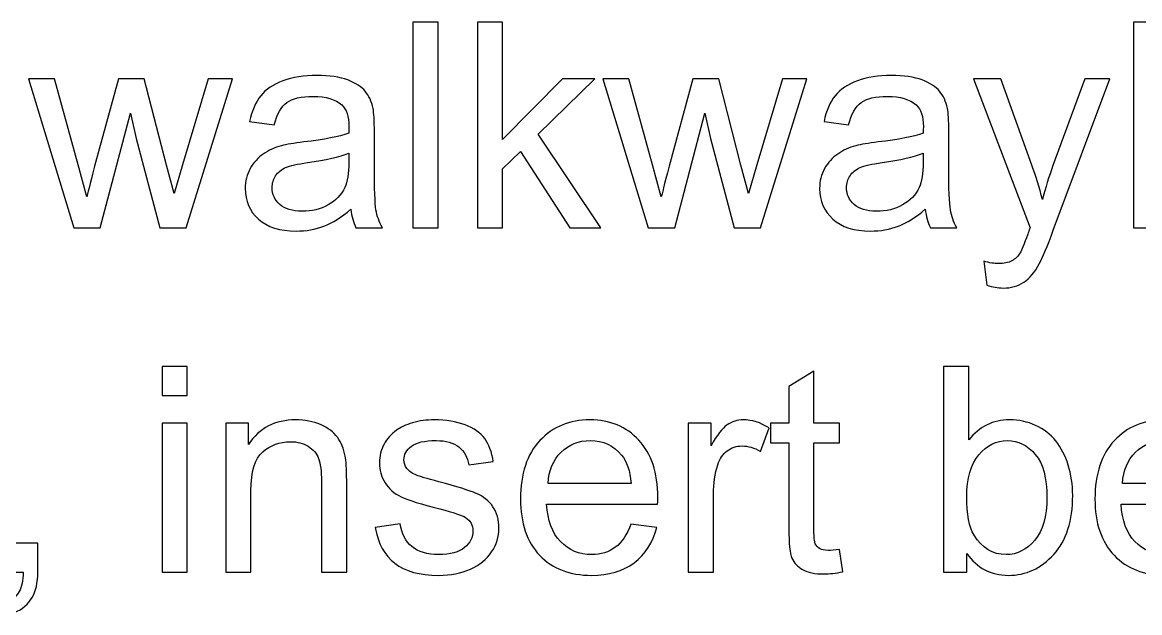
# Model space of a CAD drawing. Header units: centimetres. Extents: x -233 to -82, y 123 to 153.
# Drawn here: x -165.568 to -164.195, y 147.393 to 148.118 of the extents above; entities that cross this region are included whole.
import ezdxf

# ---------------------------------------------------------------- set-up
doc = ezdxf.new("R2010")
doc.units = ezdxf.units.CM
doc.header["$MEASUREMENT"] = 0
doc.layers.add('layer 1', color=7, linetype='Continuous')

msp = doc.modelspace()

# ---------------------------------------------------------------- linework, layer by layer
at = {"layer": 'layer 1'}
for points, knots in [([(-165.08787, 147.86595), (-165.08787, 147.86595), (-165.08787, 148.11845), (-165.08787, 148.11845), (-165.08787, 148.11845), (-165.08787, 148.11845), (-165.05687, 148.11845), (-165.05687, 148.11845), (-165.05687, 148.11845), (-165.05687, 148.11845), (-165.05687, 147.86595), (-165.05687, 147.86595), (-165.05687, 147.86595), (-165.05687, 147.86595), (-165.08787, 147.86595), (-165.08787, 147.86595)], [0, 0, 0, 0, 0.2, 0.2, 0.2, 0.2, 0.4, 0.4, 0.4, 0.4, 0.6, 0.6, 0.6, 0.6, 1, 1, 1, 1]), ([(-165.00867, 147.86595), (-165.00867, 147.86595), (-165.00867, 148.11845), (-165.00867, 148.11845), (-165.00867, 148.11845), (-165.00867, 148.11845), (-164.97767, 148.11845), (-164.97767, 148.11845), (-164.97767, 148.11845), (-164.97767, 148.11845), (-164.97767, 147.97445), (-164.97767, 147.97445), (-164.97767, 147.97445), (-164.97767, 147.97445), (-164.90427, 148.04885), (-164.90427, 148.04885), (-164.90427, 148.04885), (-164.90427, 148.04885), (-164.86417, 148.04885), (-164.86417, 148.04885), (-164.86417, 148.04885), (-164.86417, 148.04885), (-164.93407, 147.98105), (-164.93407, 147.98105), (-164.93407, 147.98105), (-164.93407, 147.98105), (-164.85707, 147.86595), (-164.85707, 147.86595), (-164.85707, 147.86595), (-164.85707, 147.86595), (-164.89527, 147.86595), (-164.89527, 147.86595), (-164.89527, 147.86595), (-164.89527, 147.86595), (-164.95577, 147.95945), (-164.95577, 147.95945), (-164.95577, 147.95945), (-164.95577, 147.95945), (-164.97767, 147.93845), (-164.97767, 147.93845), (-164.97767, 147.93845), (-164.97767, 147.93845), (-164.97767, 147.86595), (-164.97767, 147.86595), (-164.97767, 147.86595), (-164.97767, 147.86595), (-165.00867, 147.86595), (-165.00867, 147.86595)], [0, 0, 0, 0, 0.0769231, 0.0769231, 0.0769231, 0.0769231, 0.1538462, 0.1538462, 0.1538462, 0.1538462, 0.2307692, 0.2307692, 0.2307692, 0.2307692, 0.3076923, 0.3076923, 0.3076923, 0.3076923, 0.3846154, 0.3846154, 0.3846154, 0.3846154, 0.4615385, 0.4615385, 0.4615385, 0.4615385, 0.5384615, 0.5384615, 0.5384615, 0.5384615, 0.6153846, 0.6153846, 0.6153846, 0.6153846, 0.6923077, 0.6923077, 0.6923077, 0.6923077, 0.7692308, 0.7692308, 0.7692308, 0.7692308, 0.8461538, 0.8461538, 0.8461538, 0.8461538, 1, 1, 1, 1]), ([(-164.20247, 147.86595), (-164.20247, 147.86595), (-164.20247, 148.11845), (-164.20247, 148.11845), (-164.20247, 148.11845), (-164.20247, 148.11845), (-164.16897, 148.11845), (-164.16897, 148.11845), (-164.16897, 148.11845), (-164.16897, 148.11845), (-164.16897, 147.89575), (-164.16897, 147.89575), (-164.16897, 147.89575), (-164.16897, 147.89575), (-164.04467, 147.89575), (-164.04467, 147.89575), (-164.04467, 147.89575), (-164.04467, 147.89575), (-164.04467, 147.86595), (-164.04467, 147.86595), (-164.04467, 147.86595), (-164.04467, 147.86595), (-164.20247, 147.86595), (-164.20247, 147.86595)], [0, 0, 0, 0, 0.1428571, 0.1428571, 0.1428571, 0.1428571, 0.2857143, 0.2857143, 0.2857143, 0.2857143, 0.4285714, 0.4285714, 0.4285714, 0.4285714, 0.5714286, 0.5714286, 0.5714286, 0.5714286, 0.7142857, 0.7142857, 0.7142857, 0.7142857, 1, 1, 1, 1]), ([(-165.50447, 147.86595), (-165.50447, 147.86595), (-165.56047, 148.04885), (-165.56047, 148.04885), (-165.56047, 148.04885), (-165.56047, 148.04885), (-165.52837, 148.04885), (-165.52837, 148.04885), (-165.52837, 148.04885), (-165.52837, 148.04885), (-165.49927, 147.94325), (-165.49927, 147.94325), (-165.49927, 147.94325), (-165.49927, 147.94325), (-165.48847, 147.90405), (-165.48847, 147.90405), (-165.48847, 147.90405), (-165.48797, 147.90595), (-165.48487, 147.91855), (-165.47897, 147.94175), (-165.47897, 147.94175), (-165.47897, 147.94175), (-165.44987, 148.04885), (-165.44987, 148.04885), (-165.44987, 148.04885), (-165.44987, 148.04885), (-165.41797, 148.04885), (-165.41797, 148.04885), (-165.41797, 148.04885), (-165.41797, 148.04885), (-165.39057, 147.94275), (-165.39057, 147.94275), (-165.39057, 147.94275), (-165.39057, 147.94275), (-165.38147, 147.90785), (-165.38147, 147.90785), (-165.38147, 147.90785), (-165.38147, 147.90785), (-165.37097, 147.94315), (-165.37097, 147.94315), (-165.37097, 147.94315), (-165.37097, 147.94315), (-165.33957, 148.04885), (-165.33957, 148.04885), (-165.33957, 148.04885), (-165.33957, 148.04885), (-165.30947, 148.04885), (-165.30947, 148.04885), (-165.30947, 148.04885), (-165.30947, 148.04885), (-165.36667, 147.86595), (-165.36667, 147.86595), (-165.36667, 147.86595), (-165.36667, 147.86595), (-165.39887, 147.86595), (-165.39887, 147.86595), (-165.39887, 147.86595), (-165.39887, 147.86595), (-165.42797, 147.97555), (-165.42797, 147.97555), (-165.42797, 147.97555), (-165.42797, 147.97555), (-165.43507, 148.00665), (-165.43507, 148.00665), (-165.43507, 148.00665), (-165.43507, 148.00665), (-165.47207, 147.86595), (-165.47207, 147.86595), (-165.47207, 147.86595), (-165.47207, 147.86595), (-165.50447, 147.86595), (-165.50447, 147.86595)], [0, 0, 0, 0, 0.0526316, 0.0526316, 0.0526316, 0.0526316, 0.1052632, 0.1052632, 0.1052632, 0.1052632, 0.1578947, 0.1578947, 0.1578947, 0.1578947, 0.2105263, 0.2105263, 0.2105263, 0.2105263, 0.2631579, 0.2631579, 0.2631579, 0.2631579, 0.3157895, 0.3157895, 0.3157895, 0.3157895, 0.3684211, 0.3684211, 0.3684211, 0.3684211, 0.4210526, 0.4210526, 0.4210526, 0.4210526, 0.4736842, 0.4736842, 0.4736842, 0.4736842, 0.5263158, 0.5263158, 0.5263158, 0.5263158, 0.5789474, 0.5789474, 0.5789474, 0.5789474, 0.6315789, 0.6315789, 0.6315789, 0.6315789, 0.6842105, 0.6842105, 0.6842105, 0.6842105, 0.7368421, 0.7368421, 0.7368421, 0.7368421, 0.7894737, 0.7894737, 0.7894737, 0.7894737, 0.8421053, 0.8421053, 0.8421053, 0.8421053, 0.8947368, 0.8947368, 0.8947368, 0.8947368, 1, 1, 1, 1]), ([(-165.16407, 147.88855), (-165.17557, 147.87875), (-165.18657, 147.87185), (-165.19717, 147.86785), (-165.19717, 147.86785), (-165.20787, 147.86385), (-165.21927, 147.86185), (-165.23137, 147.86185), (-165.23137, 147.86185), (-165.25147, 147.86185), (-165.26697, 147.86675), (-165.27777, 147.87655), (-165.27777, 147.87655), (-165.28857, 147.88635), (-165.29397, 147.89885), (-165.29397, 147.91415), (-165.29397, 147.91415), (-165.29397, 147.92315), (-165.29187, 147.93135), (-165.28777, 147.93875), (-165.28777, 147.93875), (-165.28367, 147.94615), (-165.27837, 147.95205), (-165.27177, 147.95655), (-165.27177, 147.95655), (-165.26517, 147.96105), (-165.25777, 147.96445), (-165.24947, 147.96675), (-165.24947, 147.96675), (-165.24337, 147.96835), (-165.23427, 147.96985), (-165.22197, 147.97135), (-165.22197, 147.97135), (-165.19687, 147.97435), (-165.17847, 147.97795), (-165.16667, 147.98205), (-165.16667, 147.98205), (-165.16657, 147.98635), (-165.16647, 147.98905), (-165.16647, 147.99015), (-165.16647, 147.99015), (-165.16647, 148.00275), (-165.16937, 148.01165), (-165.17527, 148.01685), (-165.17527, 148.01685), (-165.18317, 148.02385), (-165.19497, 148.02735), (-165.21057, 148.02735), (-165.21057, 148.02735), (-165.22517, 148.02735), (-165.23597, 148.02485), (-165.24287, 148.01975), (-165.24287, 148.01975), (-165.24977, 148.01465), (-165.25497, 148.00555), (-165.25827, 147.99255), (-165.25827, 147.99255), (-165.25827, 147.99255), (-165.28857, 147.99665), (-165.28857, 147.99665), (-165.28857, 147.99665), (-165.28587, 148.00965), (-165.28127, 148.02015), (-165.27497, 148.02815), (-165.27497, 148.02815), (-165.26867, 148.03605), (-165.25947, 148.04225), (-165.24757, 148.04655), (-165.24757, 148.04655), (-165.23567, 148.05085), (-165.22177, 148.05305), (-165.20607, 148.05305), (-165.20607, 148.05305), (-165.19047, 148.05305), (-165.17777, 148.05125), (-165.16797, 148.04755), (-165.16797, 148.04755), (-165.15827, 148.04385), (-165.15107, 148.03915), (-165.14647, 148.03365), (-165.14647, 148.03365), (-165.14187, 148.02805), (-165.13867, 148.02105), (-165.13687, 148.01255), (-165.13687, 148.01255), (-165.13577, 148.00725), (-165.13527, 147.99775), (-165.13527, 147.98395), (-165.13527, 147.98395), (-165.13527, 147.98395), (-165.13527, 147.94265), (-165.13527, 147.94265), (-165.13527, 147.94265), (-165.13527, 147.91375), (-165.13457, 147.89555), (-165.13327, 147.88795), (-165.13327, 147.88795), (-165.13197, 147.88025), (-165.12937, 147.87295), (-165.12547, 147.86595), (-165.12547, 147.86595), (-165.12547, 147.86595), (-165.15787, 147.86595), (-165.15787, 147.86595), (-165.15787, 147.86595), (-165.16107, 147.87235), (-165.16317, 147.87985), (-165.16407, 147.88855)], [0, 0, 0, 0, 0.0357143, 0.0357143, 0.0357143, 0.0357143, 0.0714286, 0.0714286, 0.0714286, 0.0714286, 0.1071429, 0.1071429, 0.1071429, 0.1071429, 0.1428571, 0.1428571, 0.1428571, 0.1428571, 0.1785714, 0.1785714, 0.1785714, 0.1785714, 0.2142857, 0.2142857, 0.2142857, 0.2142857, 0.25, 0.25, 0.25, 0.25, 0.2857143, 0.2857143, 0.2857143, 0.2857143, 0.3214286, 0.3214286, 0.3214286, 0.3214286, 0.3571429, 0.3571429, 0.3571429, 0.3571429, 0.3928571, 0.3928571, 0.3928571, 0.3928571, 0.4285714, 0.4285714, 0.4285714, 0.4285714, 0.4642857, 0.4642857, 0.4642857, 0.4642857, 0.5, 0.5, 0.5, 0.5, 0.5357143, 0.5357143, 0.5357143, 0.5357143, 0.5714286, 0.5714286, 0.5714286, 0.5714286, 0.6071429, 0.6071429, 0.6071429, 0.6071429, 0.6428571, 0.6428571, 0.6428571, 0.6428571, 0.6785714, 0.6785714, 0.6785714, 0.6785714, 0.7142857, 0.7142857, 0.7142857, 0.7142857, 0.75, 0.75, 0.75, 0.75, 0.7857143, 0.7857143, 0.7857143, 0.7857143, 0.8214286, 0.8214286, 0.8214286, 0.8214286, 0.8571429, 0.8571429, 0.8571429, 0.8571429, 0.8928571, 0.8928571, 0.8928571, 0.8928571, 0.9285714, 0.9285714, 0.9285714, 0.9285714, 1, 1, 1, 1]), ([(-164.79867, 147.86595), (-164.79867, 147.86595), (-164.85467, 148.04885), (-164.85467, 148.04885), (-164.85467, 148.04885), (-164.85467, 148.04885), (-164.82257, 148.04885), (-164.82257, 148.04885), (-164.82257, 148.04885), (-164.82257, 148.04885), (-164.79347, 147.94325), (-164.79347, 147.94325), (-164.79347, 147.94325), (-164.79347, 147.94325), (-164.78267, 147.90405), (-164.78267, 147.90405), (-164.78267, 147.90405), (-164.78217, 147.90595), (-164.77907, 147.91855), (-164.77317, 147.94175), (-164.77317, 147.94175), (-164.77317, 147.94175), (-164.74407, 148.04885), (-164.74407, 148.04885), (-164.74407, 148.04885), (-164.74407, 148.04885), (-164.71217, 148.04885), (-164.71217, 148.04885), (-164.71217, 148.04885), (-164.71217, 148.04885), (-164.68477, 147.94275), (-164.68477, 147.94275), (-164.68477, 147.94275), (-164.68477, 147.94275), (-164.67567, 147.90785), (-164.67567, 147.90785), (-164.67567, 147.90785), (-164.67567, 147.90785), (-164.66517, 147.94315), (-164.66517, 147.94315), (-164.66517, 147.94315), (-164.66517, 147.94315), (-164.63377, 148.04885), (-164.63377, 148.04885), (-164.63377, 148.04885), (-164.63377, 148.04885), (-164.60367, 148.04885), (-164.60367, 148.04885), (-164.60367, 148.04885), (-164.60367, 148.04885), (-164.66087, 147.86595), (-164.66087, 147.86595), (-164.66087, 147.86595), (-164.66087, 147.86595), (-164.69307, 147.86595), (-164.69307, 147.86595), (-164.69307, 147.86595), (-164.69307, 147.86595), (-164.72217, 147.97555), (-164.72217, 147.97555), (-164.72217, 147.97555), (-164.72217, 147.97555), (-164.72927, 148.00665), (-164.72927, 148.00665), (-164.72927, 148.00665), (-164.72927, 148.00665), (-164.76627, 147.86595), (-164.76627, 147.86595), (-164.76627, 147.86595), (-164.76627, 147.86595), (-164.79867, 147.86595), (-164.79867, 147.86595)], [0, 0, 0, 0, 0.0526316, 0.0526316, 0.0526316, 0.0526316, 0.1052632, 0.1052632, 0.1052632, 0.1052632, 0.1578947, 0.1578947, 0.1578947, 0.1578947, 0.2105263, 0.2105263, 0.2105263, 0.2105263, 0.2631579, 0.2631579, 0.2631579, 0.2631579, 0.3157895, 0.3157895, 0.3157895, 0.3157895, 0.3684211, 0.3684211, 0.3684211, 0.3684211, 0.4210526, 0.4210526, 0.4210526, 0.4210526, 0.4736842, 0.4736842, 0.4736842, 0.4736842, 0.5263158, 0.5263158, 0.5263158, 0.5263158, 0.5789474, 0.5789474, 0.5789474, 0.5789474, 0.6315789, 0.6315789, 0.6315789, 0.6315789, 0.6842105, 0.6842105, 0.6842105, 0.6842105, 0.7368421, 0.7368421, 0.7368421, 0.7368421, 0.7894737, 0.7894737, 0.7894737, 0.7894737, 0.8421053, 0.8421053, 0.8421053, 0.8421053, 0.8947368, 0.8947368, 0.8947368, 0.8947368, 1, 1, 1, 1]), ([(-164.45827, 147.88855), (-164.46977, 147.87875), (-164.48077, 147.87185), (-164.49137, 147.86785), (-164.49137, 147.86785), (-164.50207, 147.86385), (-164.51347, 147.86185), (-164.52557, 147.86185), (-164.52557, 147.86185), (-164.54567, 147.86185), (-164.56117, 147.86675), (-164.57197, 147.87655), (-164.57197, 147.87655), (-164.58277, 147.88635), (-164.58817, 147.89885), (-164.58817, 147.91415), (-164.58817, 147.91415), (-164.58817, 147.92315), (-164.58607, 147.93135), (-164.58197, 147.93875), (-164.58197, 147.93875), (-164.57787, 147.94615), (-164.57257, 147.95205), (-164.56597, 147.95655), (-164.56597, 147.95655), (-164.55937, 147.96105), (-164.55197, 147.96445), (-164.54367, 147.96675), (-164.54367, 147.96675), (-164.53757, 147.96835), (-164.52847, 147.96985), (-164.51617, 147.97135), (-164.51617, 147.97135), (-164.49107, 147.97435), (-164.47267, 147.97795), (-164.46087, 147.98205), (-164.46087, 147.98205), (-164.46077, 147.98635), (-164.46067, 147.98905), (-164.46067, 147.99015), (-164.46067, 147.99015), (-164.46067, 148.00275), (-164.46357, 148.01165), (-164.46947, 148.01685), (-164.46947, 148.01685), (-164.47737, 148.02385), (-164.48917, 148.02735), (-164.50477, 148.02735), (-164.50477, 148.02735), (-164.51937, 148.02735), (-164.53017, 148.02485), (-164.53707, 148.01975), (-164.53707, 148.01975), (-164.54397, 148.01465), (-164.54917, 148.00555), (-164.55247, 147.99255), (-164.55247, 147.99255), (-164.55247, 147.99255), (-164.58277, 147.99665), (-164.58277, 147.99665), (-164.58277, 147.99665), (-164.58007, 148.00965), (-164.57547, 148.02015), (-164.56917, 148.02815), (-164.56917, 148.02815), (-164.56287, 148.03605), (-164.55367, 148.04225), (-164.54177, 148.04655), (-164.54177, 148.04655), (-164.52987, 148.05085), (-164.51597, 148.05305), (-164.50027, 148.05305), (-164.50027, 148.05305), (-164.48467, 148.05305), (-164.47197, 148.05125), (-164.46217, 148.04755), (-164.46217, 148.04755), (-164.45247, 148.04385), (-164.44527, 148.03915), (-164.44067, 148.03365), (-164.44067, 148.03365), (-164.43607, 148.02805), (-164.43287, 148.02105), (-164.43107, 148.01255), (-164.43107, 148.01255), (-164.42997, 148.00725), (-164.42947, 147.99775), (-164.42947, 147.98395), (-164.42947, 147.98395), (-164.42947, 147.98395), (-164.42947, 147.94265), (-164.42947, 147.94265), (-164.42947, 147.94265), (-164.42947, 147.91375), (-164.42877, 147.89555), (-164.42747, 147.88795), (-164.42747, 147.88795), (-164.42617, 147.88025), (-164.42357, 147.87295), (-164.41967, 147.86595), (-164.41967, 147.86595), (-164.41967, 147.86595), (-164.45207, 147.86595), (-164.45207, 147.86595), (-164.45207, 147.86595), (-164.45527, 147.87235), (-164.45737, 147.87985), (-164.45827, 147.88855)], [0, 0, 0, 0, 0.0357143, 0.0357143, 0.0357143, 0.0357143, 0.0714286, 0.0714286, 0.0714286, 0.0714286, 0.1071429, 0.1071429, 0.1071429, 0.1071429, 0.1428571, 0.1428571, 0.1428571, 0.1428571, 0.1785714, 0.1785714, 0.1785714, 0.1785714, 0.2142857, 0.2142857, 0.2142857, 0.2142857, 0.25, 0.25, 0.25, 0.25, 0.2857143, 0.2857143, 0.2857143, 0.2857143, 0.3214286, 0.3214286, 0.3214286, 0.3214286, 0.3571429, 0.3571429, 0.3571429, 0.3571429, 0.3928571, 0.3928571, 0.3928571, 0.3928571, 0.4285714, 0.4285714, 0.4285714, 0.4285714, 0.4642857, 0.4642857, 0.4642857, 0.4642857, 0.5, 0.5, 0.5, 0.5, 0.5357143, 0.5357143, 0.5357143, 0.5357143, 0.5714286, 0.5714286, 0.5714286, 0.5714286, 0.6071429, 0.6071429, 0.6071429, 0.6071429, 0.6428571, 0.6428571, 0.6428571, 0.6428571, 0.6785714, 0.6785714, 0.6785714, 0.6785714, 0.7142857, 0.7142857, 0.7142857, 0.7142857, 0.75, 0.75, 0.75, 0.75, 0.7857143, 0.7857143, 0.7857143, 0.7857143, 0.8214286, 0.8214286, 0.8214286, 0.8214286, 0.8571429, 0.8571429, 0.8571429, 0.8571429, 0.8928571, 0.8928571, 0.8928571, 0.8928571, 0.9285714, 0.9285714, 0.9285714, 0.9285714, 1, 1, 1, 1]), ([(-164.38277, 147.79545), (-164.38277, 147.79545), (-164.38627, 147.82465), (-164.38627, 147.82465), (-164.38627, 147.82465), (-164.37947, 147.82275), (-164.37357, 147.82185), (-164.36847, 147.82185), (-164.36847, 147.82185), (-164.36157, 147.82185), (-164.35607, 147.82295), (-164.35197, 147.82525), (-164.35197, 147.82525), (-164.34787, 147.82755), (-164.34447, 147.83085), (-164.34177, 147.83495), (-164.34177, 147.83495), (-164.33987, 147.83805), (-164.33667, 147.84575), (-164.33237, 147.85805), (-164.33237, 147.85805), (-164.33177, 147.85975), (-164.33087, 147.86235), (-164.32957, 147.86565), (-164.32957, 147.86565), (-164.32957, 147.86565), (-164.39897, 148.04885), (-164.39897, 148.04885), (-164.39897, 148.04885), (-164.39897, 148.04885), (-164.36557, 148.04885), (-164.36557, 148.04885), (-164.36557, 148.04885), (-164.36557, 148.04885), (-164.32747, 147.94295), (-164.32747, 147.94295), (-164.32747, 147.94295), (-164.32257, 147.92945), (-164.31817, 147.91535), (-164.31427, 147.90055), (-164.31427, 147.90055), (-164.31067, 147.91485), (-164.30637, 147.92875), (-164.30147, 147.94225), (-164.30147, 147.94225), (-164.30147, 147.94225), (-164.26237, 148.04885), (-164.26237, 148.04885), (-164.26237, 148.04885), (-164.26237, 148.04885), (-164.23137, 148.04885), (-164.23137, 148.04885), (-164.23137, 148.04885), (-164.23137, 148.04885), (-164.30097, 147.86285), (-164.30097, 147.86285), (-164.30097, 147.86285), (-164.30847, 147.84275), (-164.31427, 147.82895), (-164.31837, 147.82135), (-164.31837, 147.82135), (-164.32387, 147.81115), (-164.33017, 147.80365), (-164.33727, 147.79885), (-164.33727, 147.79885), (-164.34437, 147.79415), (-164.35287, 147.79175), (-164.36277, 147.79175), (-164.36277, 147.79175), (-164.36877, 147.79175), (-164.37547, 147.79295), (-164.38277, 147.79545)], [0, 0, 0, 0, 0.0526316, 0.0526316, 0.0526316, 0.0526316, 0.1052632, 0.1052632, 0.1052632, 0.1052632, 0.1578947, 0.1578947, 0.1578947, 0.1578947, 0.2105263, 0.2105263, 0.2105263, 0.2105263, 0.2631579, 0.2631579, 0.2631579, 0.2631579, 0.3157895, 0.3157895, 0.3157895, 0.3157895, 0.3684211, 0.3684211, 0.3684211, 0.3684211, 0.4210526, 0.4210526, 0.4210526, 0.4210526, 0.4736842, 0.4736842, 0.4736842, 0.4736842, 0.5263158, 0.5263158, 0.5263158, 0.5263158, 0.5789474, 0.5789474, 0.5789474, 0.5789474, 0.6315789, 0.6315789, 0.6315789, 0.6315789, 0.6842105, 0.6842105, 0.6842105, 0.6842105, 0.7368421, 0.7368421, 0.7368421, 0.7368421, 0.7894737, 0.7894737, 0.7894737, 0.7894737, 0.8421053, 0.8421053, 0.8421053, 0.8421053, 0.8947368, 0.8947368, 0.8947368, 0.8947368, 1, 1, 1, 1]), ([(-165.16667, 147.95775), (-165.17787, 147.95315), (-165.19477, 147.94925), (-165.21727, 147.94605), (-165.21727, 147.94605), (-165.22997, 147.94415), (-165.23897, 147.94215), (-165.24427, 147.93985), (-165.24427, 147.93985), (-165.24957, 147.93755), (-165.25367, 147.93425), (-165.25657, 147.92985), (-165.25657, 147.92985), (-165.25947, 147.92535), (-165.26087, 147.92045), (-165.26087, 147.91505), (-165.26087, 147.91505), (-165.26087, 147.90675), (-165.25777, 147.89995), (-165.25147, 147.89445), (-165.25147, 147.89445), (-165.24517, 147.88895), (-165.23607, 147.88615), (-165.22397, 147.88615), (-165.22397, 147.88615), (-165.21207, 147.88615), (-165.20137, 147.88875), (-165.19207, 147.89395), (-165.19207, 147.89395), (-165.18277, 147.89915), (-165.17597, 147.90625), (-165.17167, 147.91535), (-165.17167, 147.91535), (-165.16837, 147.92235), (-165.16667, 147.93265), (-165.16667, 147.94635), (-165.16667, 147.94635), (-165.16667, 147.94635), (-165.16667, 147.95775), (-165.16667, 147.95775)], [0, 0, 0, 0, 0.0909091, 0.0909091, 0.0909091, 0.0909091, 0.1818182, 0.1818182, 0.1818182, 0.1818182, 0.2727273, 0.2727273, 0.2727273, 0.2727273, 0.3636364, 0.3636364, 0.3636364, 0.3636364, 0.4545455, 0.4545455, 0.4545455, 0.4545455, 0.5454545, 0.5454545, 0.5454545, 0.5454545, 0.6363636, 0.6363636, 0.6363636, 0.6363636, 0.7272727, 0.7272727, 0.7272727, 0.7272727, 0.8181818, 0.8181818, 0.8181818, 0.8181818, 1, 1, 1, 1]), ([(-164.46087, 147.95775), (-164.47207, 147.95315), (-164.48897, 147.94925), (-164.51147, 147.94605), (-164.51147, 147.94605), (-164.52417, 147.94415), (-164.53317, 147.94215), (-164.53847, 147.93985), (-164.53847, 147.93985), (-164.54377, 147.93755), (-164.54787, 147.93425), (-164.55077, 147.92985), (-164.55077, 147.92985), (-164.55367, 147.92535), (-164.55507, 147.92045), (-164.55507, 147.91505), (-164.55507, 147.91505), (-164.55507, 147.90675), (-164.55197, 147.89995), (-164.54567, 147.89445), (-164.54567, 147.89445), (-164.53937, 147.88895), (-164.53027, 147.88615), (-164.51817, 147.88615), (-164.51817, 147.88615), (-164.50627, 147.88615), (-164.49557, 147.88875), (-164.48627, 147.89395), (-164.48627, 147.89395), (-164.47697, 147.89915), (-164.47017, 147.90625), (-164.46587, 147.91535), (-164.46587, 147.91535), (-164.46257, 147.92235), (-164.46087, 147.93265), (-164.46087, 147.94635), (-164.46087, 147.94635), (-164.46087, 147.94635), (-164.46087, 147.95775), (-164.46087, 147.95775)], [0, 0, 0, 0, 0.0909091, 0.0909091, 0.0909091, 0.0909091, 0.1818182, 0.1818182, 0.1818182, 0.1818182, 0.2727273, 0.2727273, 0.2727273, 0.2727273, 0.3636364, 0.3636364, 0.3636364, 0.3636364, 0.4545455, 0.4545455, 0.4545455, 0.4545455, 0.5454545, 0.5454545, 0.5454545, 0.5454545, 0.6363636, 0.6363636, 0.6363636, 0.6363636, 0.7272727, 0.7272727, 0.7272727, 0.7272727, 0.8181818, 0.8181818, 0.8181818, 0.8181818, 1, 1, 1, 1]), ([(-165.3962, 147.65951), (-165.3962, 147.65951), (-165.3962, 147.69511), (-165.3962, 147.69511), (-165.3962, 147.69511), (-165.3962, 147.69511), (-165.3652, 147.69511), (-165.3652, 147.69511), (-165.3652, 147.69511), (-165.3652, 147.69511), (-165.3652, 147.65951), (-165.3652, 147.65951), (-165.3652, 147.65951), (-165.3652, 147.65951), (-165.3962, 147.65951), (-165.3962, 147.65951)], [0, 0, 0, 0, 0.2, 0.2, 0.2, 0.2, 0.4, 0.4, 0.4, 0.4, 0.6, 0.6, 0.6, 0.6, 1, 1, 1, 1]), ([(-164.5639, 147.47031), (-164.5639, 147.47031), (-164.5595, 147.44291), (-164.5595, 147.44291), (-164.5595, 147.44291), (-164.5682, 147.44111), (-164.576, 147.44021), (-164.5829, 147.44021), (-164.5829, 147.44021), (-164.5942, 147.44021), (-164.6029, 147.44201), (-164.6091, 147.44561), (-164.6091, 147.44561), (-164.6153, 147.44911), (-164.6197, 147.45381), (-164.6222, 147.45961), (-164.6222, 147.45961), (-164.6247, 147.46541), (-164.626, 147.47761), (-164.626, 147.49621), (-164.626, 147.49621), (-164.626, 147.49621), (-164.626, 147.60141), (-164.626, 147.60141), (-164.626, 147.60141), (-164.626, 147.60141), (-164.6487, 147.60141), (-164.6487, 147.60141), (-164.6487, 147.60141), (-164.6487, 147.60141), (-164.6487, 147.62551), (-164.6487, 147.62551), (-164.6487, 147.62551), (-164.6487, 147.62551), (-164.626, 147.62551), (-164.626, 147.62551), (-164.626, 147.62551), (-164.626, 147.62551), (-164.626, 147.67081), (-164.626, 147.67081), (-164.626, 147.67081), (-164.626, 147.67081), (-164.5951, 147.68941), (-164.5951, 147.68941), (-164.5951, 147.68941), (-164.5951, 147.68941), (-164.5951, 147.62551), (-164.5951, 147.62551), (-164.5951, 147.62551), (-164.5951, 147.62551), (-164.5639, 147.62551), (-164.5639, 147.62551), (-164.5639, 147.62551), (-164.5639, 147.62551), (-164.5639, 147.60141), (-164.5639, 147.60141), (-164.5639, 147.60141), (-164.5639, 147.60141), (-164.5951, 147.60141), (-164.5951, 147.60141), (-164.5951, 147.60141), (-164.5951, 147.60141), (-164.5951, 147.49441), (-164.5951, 147.49441), (-164.5951, 147.49441), (-164.5951, 147.48561), (-164.5946, 147.47991), (-164.5935, 147.47741), (-164.5935, 147.47741), (-164.5924, 147.47491), (-164.5906, 147.47291), (-164.5881, 147.47141), (-164.5881, 147.47141), (-164.5856, 147.46991), (-164.5821, 147.46911), (-164.5776, 147.46911), (-164.5776, 147.46911), (-164.5741, 147.46911), (-164.5696, 147.46951), (-164.5639, 147.47031)], [0, 0, 0, 0, 0.047619, 0.047619, 0.047619, 0.047619, 0.0952381, 0.0952381, 0.0952381, 0.0952381, 0.1428571, 0.1428571, 0.1428571, 0.1428571, 0.1904762, 0.1904762, 0.1904762, 0.1904762, 0.2380952, 0.2380952, 0.2380952, 0.2380952, 0.2857143, 0.2857143, 0.2857143, 0.2857143, 0.3333333, 0.3333333, 0.3333333, 0.3333333, 0.3809524, 0.3809524, 0.3809524, 0.3809524, 0.4285714, 0.4285714, 0.4285714, 0.4285714, 0.4761905, 0.4761905, 0.4761905, 0.4761905, 0.5238095, 0.5238095, 0.5238095, 0.5238095, 0.5714286, 0.5714286, 0.5714286, 0.5714286, 0.6190476, 0.6190476, 0.6190476, 0.6190476, 0.6666667, 0.6666667, 0.6666667, 0.6666667, 0.7142857, 0.7142857, 0.7142857, 0.7142857, 0.7619048, 0.7619048, 0.7619048, 0.7619048, 0.8095238, 0.8095238, 0.8095238, 0.8095238, 0.8571429, 0.8571429, 0.8571429, 0.8571429, 0.9047619, 0.9047619, 0.9047619, 0.9047619, 1, 1, 1, 1]), ([(-164.4071, 147.44261), (-164.4071, 147.44261), (-164.4358, 147.44261), (-164.4358, 147.44261), (-164.4358, 147.44261), (-164.4358, 147.44261), (-164.4358, 147.69511), (-164.4358, 147.69511), (-164.4358, 147.69511), (-164.4358, 147.69511), (-164.4048, 147.69511), (-164.4048, 147.69511), (-164.4048, 147.69511), (-164.4048, 147.69511), (-164.4048, 147.60501), (-164.4048, 147.60501), (-164.4048, 147.60501), (-164.3917, 147.62151), (-164.375, 147.62971), (-164.3547, 147.62971), (-164.3547, 147.62971), (-164.3434, 147.62971), (-164.3328, 147.62741), (-164.3227, 147.62291), (-164.3227, 147.62291), (-164.3127, 147.61841), (-164.3044, 147.61201), (-164.2979, 147.60381), (-164.2979, 147.60381), (-164.2914, 147.59551), (-164.2864, 147.58561), (-164.2827, 147.57401), (-164.2827, 147.57401), (-164.279, 147.56241), (-164.2772, 147.55001), (-164.2772, 147.53681), (-164.2772, 147.53681), (-164.2772, 147.50551), (-164.2849, 147.48131), (-164.3004, 147.46421), (-164.3004, 147.46421), (-164.3159, 147.44711), (-164.3345, 147.43851), (-164.3562, 147.43851), (-164.3562, 147.43851), (-164.3778, 147.43851), (-164.3948, 147.44751), (-164.4071, 147.46551), (-164.4071, 147.46551), (-164.4071, 147.46551), (-164.4071, 147.44261), (-164.4071, 147.44261)], [0, 0, 0, 0, 0.0714286, 0.0714286, 0.0714286, 0.0714286, 0.1428571, 0.1428571, 0.1428571, 0.1428571, 0.2142857, 0.2142857, 0.2142857, 0.2142857, 0.2857143, 0.2857143, 0.2857143, 0.2857143, 0.3571429, 0.3571429, 0.3571429, 0.3571429, 0.4285714, 0.4285714, 0.4285714, 0.4285714, 0.5, 0.5, 0.5, 0.5, 0.5714286, 0.5714286, 0.5714286, 0.5714286, 0.6428571, 0.6428571, 0.6428571, 0.6428571, 0.7142857, 0.7142857, 0.7142857, 0.7142857, 0.7857143, 0.7857143, 0.7857143, 0.7857143, 0.8571429, 0.8571429, 0.8571429, 0.8571429, 1, 1, 1, 1]), ([(-165.3962, 147.44261), (-165.3962, 147.44261), (-165.3962, 147.62551), (-165.3962, 147.62551), (-165.3962, 147.62551), (-165.3962, 147.62551), (-165.3652, 147.62551), (-165.3652, 147.62551), (-165.3652, 147.62551), (-165.3652, 147.62551), (-165.3652, 147.44261), (-165.3652, 147.44261), (-165.3652, 147.44261), (-165.3652, 147.44261), (-165.3962, 147.44261), (-165.3962, 147.44261)], [0, 0, 0, 0, 0.2, 0.2, 0.2, 0.2, 0.4, 0.4, 0.4, 0.4, 0.6, 0.6, 0.6, 0.6, 1, 1, 1, 1]), ([(-165.3179, 147.44261), (-165.3179, 147.44261), (-165.3179, 147.62551), (-165.3179, 147.62551), (-165.3179, 147.62551), (-165.3179, 147.62551), (-165.29, 147.62551), (-165.29, 147.62551), (-165.29, 147.62551), (-165.29, 147.62551), (-165.29, 147.59951), (-165.29, 147.59951), (-165.29, 147.59951), (-165.2766, 147.61961), (-165.2572, 147.62971), (-165.2318, 147.62971), (-165.2318, 147.62971), (-165.2208, 147.62971), (-165.2107, 147.62771), (-165.2014, 147.62381), (-165.2014, 147.62381), (-165.1921, 147.61981), (-165.1852, 147.61461), (-165.1806, 147.60821), (-165.1806, 147.60821), (-165.1761, 147.60171), (-165.1729, 147.59411), (-165.171, 147.58521), (-165.171, 147.58521), (-165.1699, 147.57951), (-165.1693, 147.56941), (-165.1693, 147.55511), (-165.1693, 147.55511), (-165.1693, 147.55511), (-165.1693, 147.44261), (-165.1693, 147.44261), (-165.1693, 147.44261), (-165.1693, 147.44261), (-165.2003, 147.44261), (-165.2003, 147.44261), (-165.2003, 147.44261), (-165.2003, 147.44261), (-165.2003, 147.55391), (-165.2003, 147.55391), (-165.2003, 147.55391), (-165.2003, 147.56651), (-165.2015, 147.57591), (-165.2039, 147.58221), (-165.2039, 147.58221), (-165.2063, 147.58851), (-165.2106, 147.59351), (-165.2167, 147.59721), (-165.2167, 147.59721), (-165.2229, 147.60091), (-165.2301, 147.60281), (-165.2384, 147.60281), (-165.2384, 147.60281), (-165.2516, 147.60281), (-165.263, 147.59861), (-165.2725, 147.59021), (-165.2725, 147.59021), (-165.2821, 147.58181), (-165.2869, 147.56591), (-165.2869, 147.54251), (-165.2869, 147.54251), (-165.2869, 147.54251), (-165.2869, 147.44261), (-165.2869, 147.44261), (-165.2869, 147.44261), (-165.2869, 147.44261), (-165.3179, 147.44261), (-165.3179, 147.44261)], [0, 0, 0, 0, 0.0526316, 0.0526316, 0.0526316, 0.0526316, 0.1052632, 0.1052632, 0.1052632, 0.1052632, 0.1578947, 0.1578947, 0.1578947, 0.1578947, 0.2105263, 0.2105263, 0.2105263, 0.2105263, 0.2631579, 0.2631579, 0.2631579, 0.2631579, 0.3157895, 0.3157895, 0.3157895, 0.3157895, 0.3684211, 0.3684211, 0.3684211, 0.3684211, 0.4210526, 0.4210526, 0.4210526, 0.4210526, 0.4736842, 0.4736842, 0.4736842, 0.4736842, 0.5263158, 0.5263158, 0.5263158, 0.5263158, 0.5789474, 0.5789474, 0.5789474, 0.5789474, 0.6315789, 0.6315789, 0.6315789, 0.6315789, 0.6842105, 0.6842105, 0.6842105, 0.6842105, 0.7368421, 0.7368421, 0.7368421, 0.7368421, 0.7894737, 0.7894737, 0.7894737, 0.7894737, 0.8421053, 0.8421053, 0.8421053, 0.8421053, 0.8947368, 0.8947368, 0.8947368, 0.8947368, 1, 1, 1, 1]), ([(-165.1341, 147.49721), (-165.1341, 147.49721), (-165.1035, 147.50201), (-165.1035, 147.50201), (-165.1035, 147.50201), (-165.1018, 147.48971), (-165.097, 147.48031), (-165.0891, 147.47381), (-165.0891, 147.47381), (-165.0812, 147.46731), (-165.0702, 147.46401), (-165.0561, 147.46401), (-165.0561, 147.46401), (-165.0419, 147.46401), (-165.0313, 147.46691), (-165.0244, 147.47271), (-165.0244, 147.47271), (-165.0175, 147.47851), (-165.0141, 147.48531), (-165.0141, 147.49311), (-165.0141, 147.49311), (-165.0141, 147.50011), (-165.0171, 147.50561), (-165.0232, 147.50961), (-165.0232, 147.50961), (-165.0275, 147.51231), (-165.038, 147.51581), (-165.0549, 147.52011), (-165.0549, 147.52011), (-165.0776, 147.52581), (-165.0934, 147.53081), (-165.1022, 147.53501), (-165.1022, 147.53501), (-165.111, 147.53921), (-165.1177, 147.54501), (-165.1222, 147.55241), (-165.1222, 147.55241), (-165.1267, 147.55981), (-165.129, 147.56801), (-165.129, 147.57701), (-165.129, 147.57701), (-165.129, 147.58511), (-165.1271, 147.59271), (-165.1234, 147.59961), (-165.1234, 147.59961), (-165.1197, 147.60651), (-165.1146, 147.61231), (-165.1081, 147.61691), (-165.1081, 147.61691), (-165.1033, 147.62051), (-165.0967, 147.62351), (-165.0884, 147.62601), (-165.0884, 147.62601), (-165.0801, 147.62851), (-165.0711, 147.62971), (-165.0616, 147.62971), (-165.0616, 147.62971), (-165.0473, 147.62971), (-165.0347, 147.62761), (-165.0238, 147.62351), (-165.0238, 147.62351), (-165.0129, 147.61941), (-165.0049, 147.61381), (-164.9997, 147.60671), (-164.9997, 147.60671), (-164.9946, 147.59961), (-164.991, 147.59021), (-164.9891, 147.57831), (-164.9891, 147.57831), (-164.9891, 147.57831), (-165.0194, 147.57421), (-165.0194, 147.57421), (-165.0194, 147.57421), (-165.0208, 147.58361), (-165.0248, 147.59101), (-165.0314, 147.59631), (-165.0314, 147.59631), (-165.038, 147.60161), (-165.0473, 147.60421), (-165.0594, 147.60421), (-165.0594, 147.60421), (-165.0736, 147.60421), (-165.0837, 147.60191), (-165.0898, 147.59721), (-165.0898, 147.59721), (-165.0959, 147.59251), (-165.099, 147.58691), (-165.099, 147.58061), (-165.099, 147.58061), (-165.099, 147.57651), (-165.0977, 147.57291), (-165.0952, 147.56971), (-165.0952, 147.56971), (-165.0927, 147.56641), (-165.0887, 147.56361), (-165.0833, 147.56151), (-165.0833, 147.56151), (-165.0802, 147.56031), (-165.0711, 147.55761), (-165.0559, 147.55351), (-165.0559, 147.55351), (-165.034, 147.54761), (-165.0187, 147.54291), (-165.01, 147.53921), (-165.01, 147.53921), (-165.0013, 147.53551), (-164.9945, 147.53001), (-164.9896, 147.52291), (-164.9896, 147.52291), (-164.9847, 147.51581), (-164.9822, 147.50691), (-164.9822, 147.49631), (-164.9822, 147.49631), (-164.9822, 147.48601), (-164.9852, 147.47631), (-164.9912, 147.46721), (-164.9912, 147.46721), (-164.9973, 147.45811), (-165.006, 147.45101), (-165.0173, 147.44601), (-165.0173, 147.44601), (-165.0287, 147.44101), (-165.0416, 147.43851), (-165.0559, 147.43851), (-165.0559, 147.43851), (-165.0797, 147.43851), (-165.0978, 147.44341), (-165.1103, 147.45331), (-165.1103, 147.45331), (-165.1228, 147.46321), (-165.1307, 147.47781), (-165.1341, 147.49721)], [0, 0, 0, 0, 0.0294118, 0.0294118, 0.0294118, 0.0294118, 0.0588235, 0.0588235, 0.0588235, 0.0588235, 0.0882353, 0.0882353, 0.0882353, 0.0882353, 0.1176471, 0.1176471, 0.1176471, 0.1176471, 0.1470588, 0.1470588, 0.1470588, 0.1470588, 0.1764706, 0.1764706, 0.1764706, 0.1764706, 0.2058824, 0.2058824, 0.2058824, 0.2058824, 0.2352941, 0.2352941, 0.2352941, 0.2352941, 0.2647059, 0.2647059, 0.2647059, 0.2647059, 0.2941176, 0.2941176, 0.2941176, 0.2941176, 0.3235294, 0.3235294, 0.3235294, 0.3235294, 0.3529412, 0.3529412, 0.3529412, 0.3529412, 0.3823529, 0.3823529, 0.3823529, 0.3823529, 0.4117647, 0.4117647, 0.4117647, 0.4117647, 0.4411765, 0.4411765, 0.4411765, 0.4411765, 0.4705882, 0.4705882, 0.4705882, 0.4705882, 0.5, 0.5, 0.5, 0.5, 0.5294118, 0.5294118, 0.5294118, 0.5294118, 0.5588235, 0.5588235, 0.5588235, 0.5588235, 0.5882353, 0.5882353, 0.5882353, 0.5882353, 0.6176471, 0.6176471, 0.6176471, 0.6176471, 0.6470588, 0.6470588, 0.6470588, 0.6470588, 0.6764706, 0.6764706, 0.6764706, 0.6764706, 0.7058824, 0.7058824, 0.7058824, 0.7058824, 0.7352941, 0.7352941, 0.7352941, 0.7352941, 0.7647059, 0.7647059, 0.7647059, 0.7647059, 0.7941176, 0.7941176, 0.7941176, 0.7941176, 0.8235294, 0.8235294, 0.8235294, 0.8235294, 0.8529412, 0.8529412, 0.8529412, 0.8529412, 0.8823529, 0.8823529, 0.8823529, 0.8823529, 0.9117647, 0.9117647, 0.9117647, 0.9117647, 0.9411765, 0.9411765, 0.9411765, 0.9411765, 1, 1, 1, 1]), ([(-164.8201, 147.50151), (-164.8201, 147.50151), (-164.7881, 147.49751), (-164.7881, 147.49751), (-164.7881, 147.49751), (-164.7932, 147.47881), (-164.8025, 147.46431), (-164.8162, 147.45401), (-164.8162, 147.45401), (-164.8299, 147.44371), (-164.8473, 147.43851), (-164.8685, 147.43851), (-164.8685, 147.43851), (-164.8953, 147.43851), (-164.9165, 147.44671), (-164.9322, 147.46321), (-164.9322, 147.46321), (-164.9479, 147.47971), (-164.9557, 147.50281), (-164.9557, 147.53251), (-164.9557, 147.53251), (-164.9557, 147.56331), (-164.9478, 147.58721), (-164.9319, 147.60421), (-164.9319, 147.60421), (-164.916, 147.62121), (-164.8955, 147.62971), (-164.8702, 147.62971), (-164.8702, 147.62971), (-164.8458, 147.62971), (-164.8258, 147.62141), (-164.8103, 147.60471), (-164.8103, 147.60471), (-164.7948, 147.58801), (-164.787, 147.56461), (-164.787, 147.53441), (-164.787, 147.53441), (-164.787, 147.53261), (-164.7871, 147.52981), (-164.7872, 147.52611), (-164.7872, 147.52611), (-164.7872, 147.52611), (-164.9236, 147.52611), (-164.9236, 147.52611), (-164.9236, 147.52611), (-164.9225, 147.50601), (-164.9168, 147.49071), (-164.9066, 147.48001), (-164.9066, 147.48001), (-164.8964, 147.46931), (-164.8836, 147.46401), (-164.8683, 147.46401), (-164.8683, 147.46401), (-164.857, 147.46401), (-164.8473, 147.46701), (-164.8392, 147.47301), (-164.8392, 147.47301), (-164.8312, 147.47891), (-164.8248, 147.48841), (-164.8201, 147.50151)], [0, 0, 0, 0, 0.0625, 0.0625, 0.0625, 0.0625, 0.125, 0.125, 0.125, 0.125, 0.1875, 0.1875, 0.1875, 0.1875, 0.25, 0.25, 0.25, 0.25, 0.3125, 0.3125, 0.3125, 0.3125, 0.375, 0.375, 0.375, 0.375, 0.4375, 0.4375, 0.4375, 0.4375, 0.5, 0.5, 0.5, 0.5, 0.5625, 0.5625, 0.5625, 0.5625, 0.625, 0.625, 0.625, 0.625, 0.6875, 0.6875, 0.6875, 0.6875, 0.75, 0.75, 0.75, 0.75, 0.8125, 0.8125, 0.8125, 0.8125, 0.875, 0.875, 0.875, 0.875, 1, 1, 1, 1]), ([(-164.7495, 147.44261), (-164.7495, 147.44261), (-164.7495, 147.62551), (-164.7495, 147.62551), (-164.7495, 147.62551), (-164.7495, 147.62551), (-164.7216, 147.62551), (-164.7216, 147.62551), (-164.7216, 147.62551), (-164.7216, 147.62551), (-164.7216, 147.59781), (-164.7216, 147.59781), (-164.7216, 147.59781), (-164.7145, 147.61081), (-164.7079, 147.61941), (-164.7018, 147.62351), (-164.7018, 147.62351), (-164.6958, 147.62761), (-164.6892, 147.62971), (-164.682, 147.62971), (-164.682, 147.62971), (-164.6715, 147.62971), (-164.6609, 147.62641), (-164.6501, 147.61971), (-164.6501, 147.61971), (-164.6501, 147.61971), (-164.6608, 147.59091), (-164.6608, 147.59091), (-164.6608, 147.59091), (-164.6683, 147.59541), (-164.6759, 147.59761), (-164.6835, 147.59761), (-164.6835, 147.59761), (-164.6903, 147.59761), (-164.6964, 147.59561), (-164.7018, 147.59151), (-164.7018, 147.59151), (-164.7072, 147.58741), (-164.711, 147.58181), (-164.7133, 147.57451), (-164.7133, 147.57451), (-164.7168, 147.56351), (-164.7185, 147.55151), (-164.7185, 147.53841), (-164.7185, 147.53841), (-164.7185, 147.53841), (-164.7185, 147.44261), (-164.7185, 147.44261), (-164.7185, 147.44261), (-164.7185, 147.44261), (-164.7495, 147.44261), (-164.7495, 147.44261)], [0, 0, 0, 0, 0.0714286, 0.0714286, 0.0714286, 0.0714286, 0.1428571, 0.1428571, 0.1428571, 0.1428571, 0.2142857, 0.2142857, 0.2142857, 0.2142857, 0.2857143, 0.2857143, 0.2857143, 0.2857143, 0.3571429, 0.3571429, 0.3571429, 0.3571429, 0.4285714, 0.4285714, 0.4285714, 0.4285714, 0.5, 0.5, 0.5, 0.5, 0.5714286, 0.5714286, 0.5714286, 0.5714286, 0.6428571, 0.6428571, 0.6428571, 0.6428571, 0.7142857, 0.7142857, 0.7142857, 0.7142857, 0.7857143, 0.7857143, 0.7857143, 0.7857143, 0.8571429, 0.8571429, 0.8571429, 0.8571429, 1, 1, 1, 1]), ([(-164.1142, 147.50151), (-164.1142, 147.50151), (-164.0822, 147.49751), (-164.0822, 147.49751), (-164.0822, 147.49751), (-164.0873, 147.47881), (-164.0966, 147.46431), (-164.1103, 147.45401), (-164.1103, 147.45401), (-164.124, 147.44371), (-164.1414, 147.43851), (-164.1626, 147.43851), (-164.1626, 147.43851), (-164.1894, 147.43851), (-164.2106, 147.44671), (-164.2263, 147.46321), (-164.2263, 147.46321), (-164.242, 147.47971), (-164.2498, 147.50281), (-164.2498, 147.53251), (-164.2498, 147.53251), (-164.2498, 147.56331), (-164.2419, 147.58721), (-164.226, 147.60421), (-164.226, 147.60421), (-164.2101, 147.62121), (-164.1896, 147.62971), (-164.1643, 147.62971), (-164.1643, 147.62971), (-164.1399, 147.62971), (-164.1199, 147.62141), (-164.1044, 147.60471), (-164.1044, 147.60471), (-164.0889, 147.58801), (-164.0811, 147.56461), (-164.0811, 147.53441), (-164.0811, 147.53441), (-164.0811, 147.53261), (-164.0812, 147.52981), (-164.0813, 147.52611), (-164.0813, 147.52611), (-164.0813, 147.52611), (-164.2177, 147.52611), (-164.2177, 147.52611), (-164.2177, 147.52611), (-164.2166, 147.50601), (-164.2109, 147.49071), (-164.2007, 147.48001), (-164.2007, 147.48001), (-164.1905, 147.46931), (-164.1777, 147.46401), (-164.1624, 147.46401), (-164.1624, 147.46401), (-164.1511, 147.46401), (-164.1414, 147.46701), (-164.1333, 147.47301), (-164.1333, 147.47301), (-164.1253, 147.47891), (-164.1189, 147.48841), (-164.1142, 147.50151)], [0, 0, 0, 0, 0.0625, 0.0625, 0.0625, 0.0625, 0.125, 0.125, 0.125, 0.125, 0.1875, 0.1875, 0.1875, 0.1875, 0.25, 0.25, 0.25, 0.25, 0.3125, 0.3125, 0.3125, 0.3125, 0.375, 0.375, 0.375, 0.375, 0.4375, 0.4375, 0.4375, 0.4375, 0.5, 0.5, 0.5, 0.5, 0.5625, 0.5625, 0.5625, 0.5625, 0.625, 0.625, 0.625, 0.625, 0.6875, 0.6875, 0.6875, 0.6875, 0.75, 0.75, 0.75, 0.75, 0.8125, 0.8125, 0.8125, 0.8125, 0.875, 0.875, 0.875, 0.875, 1, 1, 1, 1]), ([(-164.9219, 147.55161), (-164.9219, 147.55161), (-164.8198, 147.55161), (-164.8198, 147.55161), (-164.8198, 147.55161), (-164.8211, 147.56701), (-164.825, 147.57861), (-164.8315, 147.58631), (-164.8315, 147.58631), (-164.8414, 147.59821), (-164.8542, 147.60421), (-164.8699, 147.60421), (-164.8699, 147.60421), (-164.8842, 147.60421), (-164.8961, 147.59941), (-164.9058, 147.58991), (-164.9058, 147.58991), (-164.9155, 147.58041), (-164.9209, 147.56761), (-164.9219, 147.55161)], [0, 0, 0, 0, 0.1666667, 0.1666667, 0.1666667, 0.1666667, 0.3333333, 0.3333333, 0.3333333, 0.3333333, 0.5, 0.5, 0.5, 0.5, 0.6666667, 0.6666667, 0.6666667, 0.6666667, 1, 1, 1, 1]), ([(-164.4074, 147.53541), (-164.4074, 147.51351), (-164.4044, 147.49761), (-164.3984, 147.48791), (-164.3984, 147.48791), (-164.3887, 147.47201), (-164.3755, 147.46401), (-164.3588, 147.46401), (-164.3588, 147.46401), (-164.3453, 147.46401), (-164.3336, 147.46991), (-164.3237, 147.48171), (-164.3237, 147.48171), (-164.3138, 147.49341), (-164.3089, 147.51091), (-164.3089, 147.53421), (-164.3089, 147.53421), (-164.3089, 147.55811), (-164.3136, 147.57581), (-164.3231, 147.58721), (-164.3231, 147.58721), (-164.3326, 147.59851), (-164.344, 147.60421), (-164.3574, 147.60421), (-164.3574, 147.60421), (-164.371, 147.60421), (-164.3827, 147.59831), (-164.3926, 147.58661), (-164.3926, 147.58661), (-164.4025, 147.57481), (-164.4074, 147.55771), (-164.4074, 147.53541)], [0, 0, 0, 0, 0.1111111, 0.1111111, 0.1111111, 0.1111111, 0.2222222, 0.2222222, 0.2222222, 0.2222222, 0.3333333, 0.3333333, 0.3333333, 0.3333333, 0.4444444, 0.4444444, 0.4444444, 0.4444444, 0.5555556, 0.5555556, 0.5555556, 0.5555556, 0.6666667, 0.6666667, 0.6666667, 0.6666667, 0.7777778, 0.7777778, 0.7777778, 0.7777778, 1, 1, 1, 1]), ([(-164.216, 147.55161), (-164.216, 147.55161), (-164.1139, 147.55161), (-164.1139, 147.55161), (-164.1139, 147.55161), (-164.1152, 147.56701), (-164.1191, 147.57861), (-164.1256, 147.58631), (-164.1256, 147.58631), (-164.1355, 147.59821), (-164.1483, 147.60421), (-164.164, 147.60421), (-164.164, 147.60421), (-164.1783, 147.60421), (-164.1902, 147.59941), (-164.1999, 147.58991), (-164.1999, 147.58991), (-164.2096, 147.58041), (-164.215, 147.56761), (-164.216, 147.55161)], [0, 0, 0, 0, 0.1666667, 0.1666667, 0.1666667, 0.1666667, 0.3333333, 0.3333333, 0.3333333, 0.3333333, 0.5, 0.5, 0.5, 0.5, 0.6666667, 0.6666667, 0.6666667, 0.6666667, 1, 1, 1, 1]), ([(-165.5842, 147.44261), (-165.5842, 147.44261), (-165.5842, 147.47791), (-165.5842, 147.47791), (-165.5842, 147.47791), (-165.5842, 147.47791), (-165.5489, 147.47791), (-165.5489, 147.47791), (-165.5489, 147.47791), (-165.5489, 147.47791), (-165.5489, 147.44261), (-165.5489, 147.44261), (-165.5489, 147.44261), (-165.5489, 147.42961), (-165.5512, 147.41911), (-165.5558, 147.41111), (-165.5558, 147.41111), (-165.5604, 147.40321), (-165.5677, 147.39701), (-165.5777, 147.39261), (-165.5777, 147.39261), (-165.5777, 147.39261), (-165.5863, 147.40591), (-165.5863, 147.40591), (-165.5863, 147.40591), (-165.5798, 147.40881), (-165.5749, 147.41301), (-165.5718, 147.41851), (-165.5718, 147.41851), (-165.5687, 147.42411), (-165.567, 147.43211), (-165.5667, 147.44261), (-165.5667, 147.44261), (-165.5667, 147.44261), (-165.5842, 147.44261), (-165.5842, 147.44261)], [0, 0, 0, 0, 0.1, 0.1, 0.1, 0.1, 0.2, 0.2, 0.2, 0.2, 0.3, 0.3, 0.3, 0.3, 0.4, 0.4, 0.4, 0.4, 0.5, 0.5, 0.5, 0.5, 0.6, 0.6, 0.6, 0.6, 0.7, 0.7, 0.7, 0.7, 0.8, 0.8, 0.8, 0.8, 1, 1, 1, 1])]:
    msp.add_open_spline(points, degree=3, knots=knots, dxfattribs=at)

doc.saveas('drawing.dxf')
